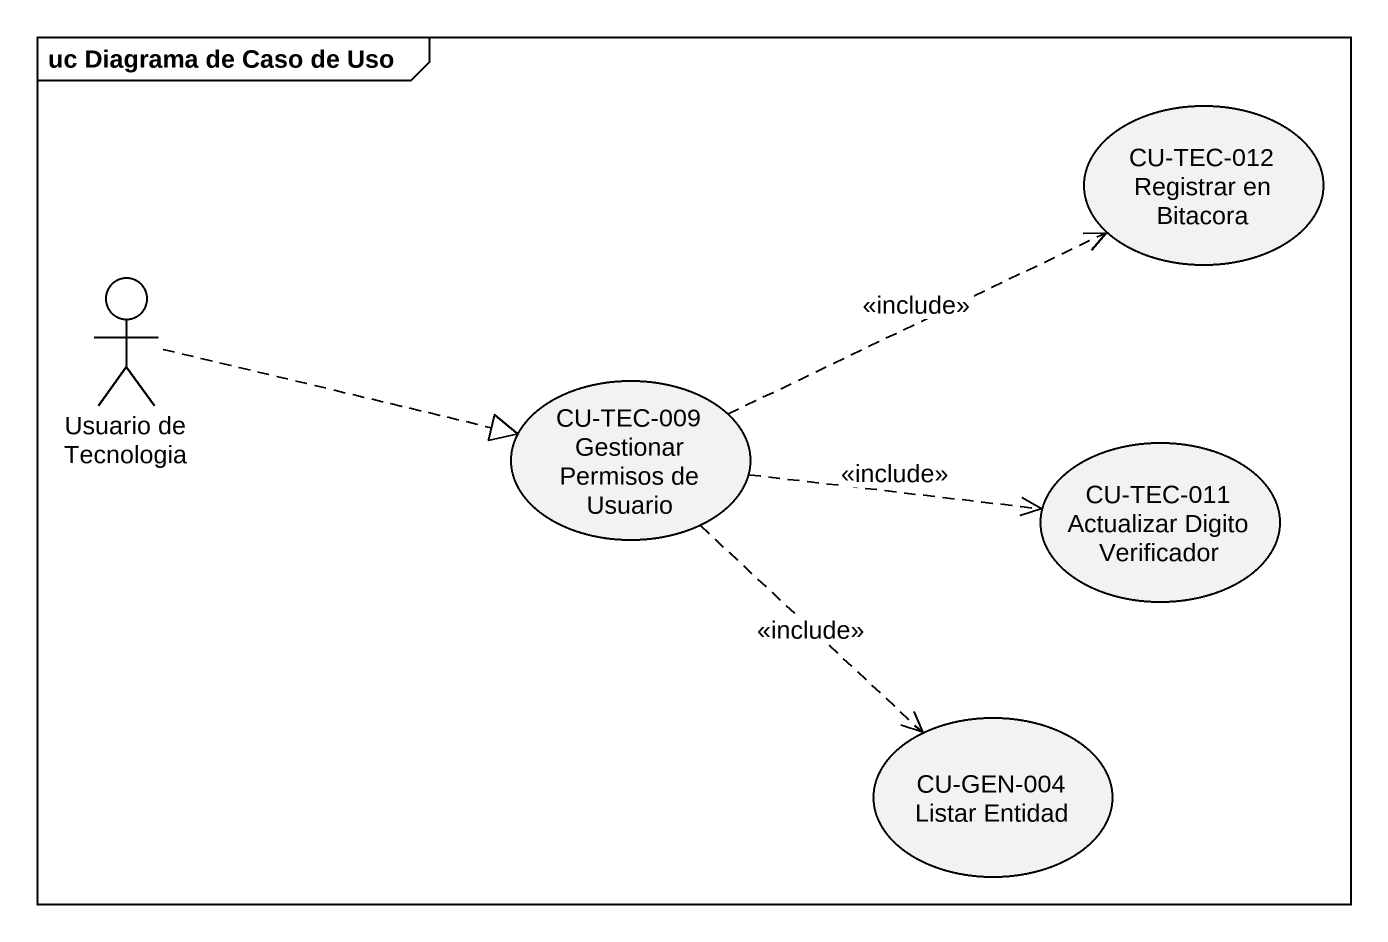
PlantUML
@startuml
mainframe uc Diagrama de Caso de Uso
usecase "CU-TEC-012 Registrar en Bitacora" as CU_TEC_012_Registrar_en
actor "Usuario de Tecnologia" as Usuario_de_Tecnologia
usecase "CU-TEC-009 Gestionar Permisos de Usuario" as CU_TEC_009_Gestionar
usecase "CU-TEC-011 Actualizar Digito Verificador" as CU_TEC_011_Actualizar
usecase "CU-GEN-004 Listar Entidad" as CU_GEN_004_Listar_Entidad
Usuario_de_Tecnologia .right.|> CU_TEC_009_Gestionar
CU_TEC_009_Gestionar .right.> CU_TEC_012_Registrar_en : <<include>>
CU_TEC_009_Gestionar .right.> CU_TEC_011_Actualizar : <<include>>
CU_TEC_009_Gestionar ..> CU_GEN_004_Listar_Entidad : <<include>>
@enduml
